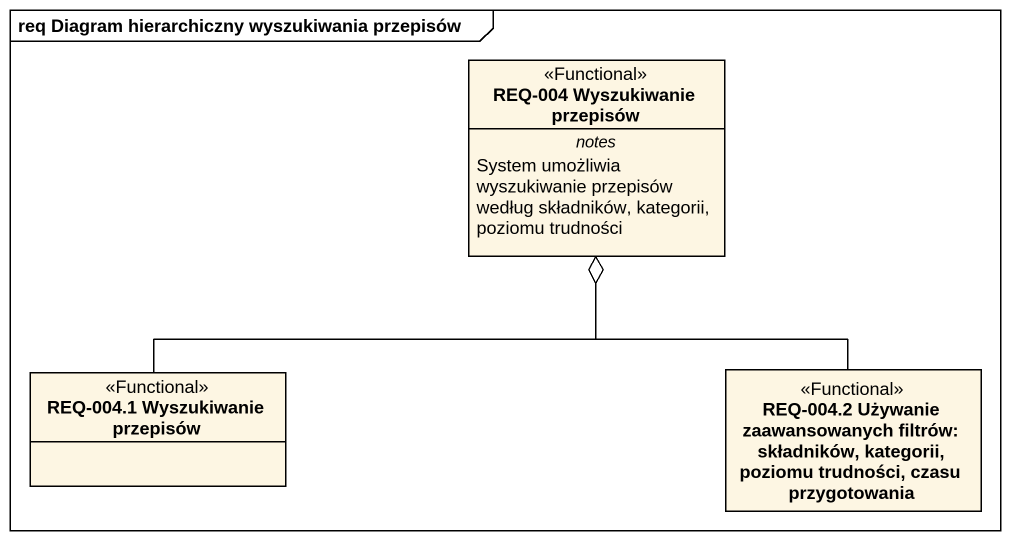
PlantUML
@startuml
mainframe req Diagram hierarchiczny wyszukiwania przepisów
hide circle
hide empty members
class "REQ-004 Wyszukiwanie przepisów" as REQ_004_Wyszukiwanie <<Functional>> {
  -- notes --
  System umożliwia wyszukiwanie przepisów
  według składników, kategorii, poziomu trudności
}
class "REQ-004.1 Wyszukiwanie przepisów" as REQ_004_1_Wyszukiwanie <<Functional>>
class "REQ-004.2 Używanie zaawansowanych filtrów: składników, kategorii, poziomu trudności, czasu przygotowania" as REQ_004_2_Używanie <<Functional>>
REQ_004_1_Wyszukiwanie -up-o REQ_004_Wyszukiwanie
REQ_004_2_Używanie -up-o REQ_004_Wyszukiwanie
@enduml
